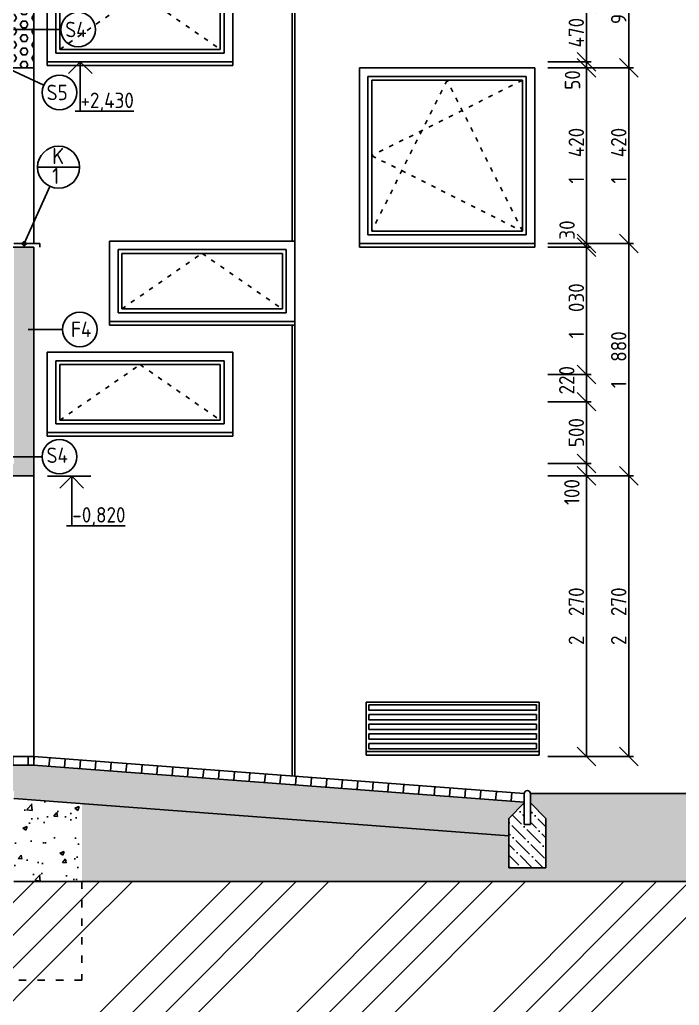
# Model space of a CAD drawing. Extents: x 3792242 to 5145247, y -1546315 to -1031918.
# Drawn here: x 3810869 to 3816207, y -1506963 to -1498990 of the extents above; entities that cross this region are included whole.
import ezdxf

# ---------------------------------------------------------------- set-up
doc = ezdxf.new("R2010")
doc.units = 0
doc.header["$MEASUREMENT"] = 0
doc.linetypes.add('ACAD_ISO03W100', pattern=[30, 12, -18])
doc.layers.get('0').update_dxf_attribs({"linetype": 'CONTINUOUS'})
doc.layers.get('Defpoints').update_dxf_attribs({"color": 61, "linetype": 'CONTINUOUS'})
for name, color, linetype in [('KÓTY', 4, 'CONTINUOUS'), ('MÚRY', 1, 'CONTINUOUS'), ('OKNÁ', 143, 'CONTINUOUS'), ('POZEMOK', 7, 'CONTINUOUS'), ('TENKÁ', 7, 'CONTINUOUS'), ('ŠRAFY', 82, 'CONTINUOUS')]:
    doc.layers.add(name, color=color, linetype=linetype)
doc.styles.add('STYLE1', font='isocp.shx')
doc.dimstyles.new('STANDARD-50', dxfattribs={"dimtxt": 125, "dimasz": 150, "dimexe": 10, "dimexo": 200, "dimgap": 20, "dimtad": 1, "dimdsep": 46, "dimlunit": 6, "dimtxsty": 'STYLE1', "dimblk1": 'OBLIQUE', "dimblk2": 'OBLIQUE', "dimsah": 1, "dimcen": 2.5, "dimse1": 1, "dimse2": 1, "dimadec": 0, "dimazin": 0, "dimtfac": 1, "dimtmove": 1, "dimatfit": 3, "dimldrblk": 'OBLIQUE', "dimfxl": 1, "dimtolj": 1, "dimtzin": 0, "dimarcsym": 0})
pattern_1 = [(45, (42813.2, 0), (-795.49513, 795.49513), []), (45, (43078.4, 0), (-795.49513, 795.49513), []), (45, (43343.5, 0), (-795.49513, 795.49513), []), (45, (43608.7, 0), (-795.49513, 795.49513), [])]
pattern_2 = [(50, (-12142579.75, 625210.72), (358.6300913, -31.3760675), [37.5, -412.5]), (355, (-12142579.75, 625210.72), (-69.375667, 376.096067), [30, -330]), (100.4514445, (-12142549.87, 625208.1), (289.254423, 344.7199955), [31.870096, -350.571056]), (46.1842, (-12142579.75, 625310.72), (533.620665, -82.75964), [56.25, -618.75]), (96.6356355, (-12142535.3, 625303.83), (467.330973, 487.0593), [47.805171, -525.85688]), (351.184164, (-12142579.75, 625310.7), (467.330973, 487.0593), [45, -495]), (21, (-12142529.75, 625285.72), (298.453526, -201.3094453), [37.5, -412.5]), (326, (-12142529.75, 625285.72), (121.657666, 362.5750225), [30, -330]), (71.4514447, (-12142504.9, 625268.95), (420.111188, 161.2655764), [31.870095, -350.571056]), (37.5, (-12142579.75, 625210.72), (6.0799277, 166.4469269), [0, -326, 0, -335, 0, -331.25]), (7.5, (-12142579.75, 625210.72), (131.5347687, 197.205856), [0, -191, 0, -318.5, 0, -126.25]), (327.5, (-12142691.25, 625210.72), (266.9112181, -11.2774359), [0, -125, 0, -390, 0, -517.5]), (317.5, (-12142741.25, 625210.72), (291.5930847, 50.052491), [0, -162.5, 0, -259, 0, -367.5])]

# ---------------------------------------------------------------- blocks, each defined once
blk = doc.blocks.new('_OBLIQUE')
at = {"color": 0, "linetype": 'ByBlock'}
blk.add_line((-0.5, -0.5), (0.5, 0.5), dxfattribs=at)
blk = doc.blocks.new('*D49355')
at = {"layer": 'Defpoints', "color": 0}
for p in [(3810982.7, -1498430.3), (3810982.7, -1499380.3), (3815799.2, -1499380.3)]:
    blk.add_point(p, dxfattribs=at)
at = {"layer": 'KÓTY', "color": 0, "lineweight": -2, "ltscale": 0.25}
blk.add_line((3815799.2, -1498430.3), (3815799.2, -1499380.3), dxfattribs=at)
at = {"layer": 'KÓTY', "color": 0, "linetype": 'ByBlock', "lineweight": -2, "xscale": 150, "yscale": 150, "zscale": 150}
for p, rotation in [((3815799.2, -1498430.3), 90), ((3815799.2, -1499380.3), 270)]:
    blk.add_blockref('_OBLIQUE', p, dxfattribs=dict(at, rotation=rotation))
at = {"layer": 'KÓTY', "color": 0, "insert": (3815716.7, -1498905.3), "char_height": 125, "attachment_point": 5, "rotation": 90, "style": 'STYLE1'}
blk.add_mtext('\\A1;950', dxfattribs=at)
blk = doc.blocks.new('*D49356')
at = {"layer": 'Defpoints', "color": 0}
for p in [(3810982.7, -1499380.3), (3810982.7, -1500800.3), (3815799.2, -1500800.3)]:
    blk.add_point(p, dxfattribs=at)
at = {"layer": 'KÓTY', "color": 0, "lineweight": -2, "ltscale": 0.25}
blk.add_line((3815799.2, -1499380.3), (3815799.2, -1500800.3), dxfattribs=at)
at = {"layer": 'KÓTY', "color": 0, "linetype": 'ByBlock', "lineweight": -2, "xscale": 150, "yscale": 150, "zscale": 150}
for p, rotation in [((3815799.2, -1499380.3), 90), ((3815799.2, -1500800.3), 270)]:
    blk.add_blockref('_OBLIQUE', p, dxfattribs=dict(at, rotation=rotation))
at = {"layer": 'KÓTY', "color": 0, "insert": (3815716.7, -1500090.3), "char_height": 125, "attachment_point": 5, "rotation": 90, "style": 'STYLE1'}
blk.add_mtext('\\A1;1ﾠ420', dxfattribs=at)
blk = doc.blocks.new('*D49357')
at = {"layer": 'Defpoints', "color": 0}
for p in [(3810982.7, -1500800.3), (3810982.7, -1502680.3), (3815799.2, -1502680.3)]:
    blk.add_point(p, dxfattribs=at)
at = {"layer": 'KÓTY', "color": 0, "lineweight": -2, "ltscale": 0.25}
blk.add_line((3815799.2, -1500800.3), (3815799.2, -1502680.3), dxfattribs=at)
at = {"layer": 'KÓTY', "color": 0, "linetype": 'ByBlock', "lineweight": -2, "xscale": 150, "yscale": 150, "zscale": 150}
for p, rotation in [((3815799.2, -1500800.3), 90), ((3815799.2, -1502680.3), 270)]:
    blk.add_blockref('_OBLIQUE', p, dxfattribs=dict(at, rotation=rotation))
at = {"layer": 'KÓTY', "color": 0, "insert": (3815716.7, -1501740.3), "char_height": 125, "attachment_point": 5, "rotation": 90, "style": 'STYLE1'}
blk.add_mtext('\\A1;1ﾠ880', dxfattribs=at)
blk = doc.blocks.new('*D49358')
at = {"layer": 'Defpoints', "color": 0}
for p in [(3810982.7, -1502680.3), (3810982.7, -1504950.3), (3815799.2, -1504950.3)]:
    blk.add_point(p, dxfattribs=at)
at = {"layer": 'KÓTY', "color": 0, "lineweight": -2, "ltscale": 0.25}
blk.add_line((3815799.2, -1502680.3), (3815799.2, -1504950.3), dxfattribs=at)
at = {"layer": 'KÓTY', "color": 0, "linetype": 'ByBlock', "lineweight": -2, "xscale": 150, "yscale": 150, "zscale": 150}
for p, rotation in [((3815799.2, -1502680.3), 90), ((3815799.2, -1504950.3), 270)]:
    blk.add_blockref('_OBLIQUE', p, dxfattribs=dict(at, rotation=rotation))
at = {"layer": 'KÓTY', "color": 0, "insert": (3815716.7, -1503815.3), "char_height": 125, "attachment_point": 5, "rotation": 90, "style": 'STYLE1'}
blk.add_mtext('\\A1;2ﾠ270', dxfattribs=at)
blk = doc.blocks.new('*D49372')
at = {"layer": 'Defpoints', "color": 0}
for p in [(3810782.7, -1498860.3), (3810782.7, -1499330.3), (3815456.2, -1499330.3)]:
    blk.add_point(p, dxfattribs=at)
at = {"layer": 'KÓTY', "color": 0, "lineweight": -2, "ltscale": 0.25}
blk.add_line((3815456.2, -1498860.3), (3815456.2, -1499330.3), dxfattribs=at)
at = {"layer": 'KÓTY', "color": 0, "linetype": 'ByBlock', "lineweight": -2, "xscale": 150, "yscale": 150, "zscale": 150}
for p, rotation in [((3815456.2, -1498860.3), 90), ((3815456.2, -1499330.3), 270)]:
    blk.add_blockref('_OBLIQUE', p, dxfattribs=dict(at, rotation=rotation))
at = {"layer": 'KÓTY', "color": 0, "insert": (3815373.7, -1499095.3), "char_height": 125, "attachment_point": 5, "rotation": 90, "style": 'STYLE1'}
blk.add_mtext('\\A1;470', dxfattribs=at)
blk = doc.blocks.new('*D49373')
at = {"layer": 'Defpoints', "color": 0}
for p in [(3810782.7, -1499330.3), (3810822.7, -1499380.3), (3815456.2, -1499380.3)]:
    blk.add_point(p, dxfattribs=at)
at = {"layer": 'KÓTY', "color": 0, "lineweight": -2, "ltscale": 0.25}
blk.add_line((3815456.2, -1499330.3), (3815456.2, -1499380.3), dxfattribs=at)
at = {"layer": 'KÓTY', "color": 0, "linetype": 'ByBlock', "lineweight": -2, "xscale": 150, "yscale": 150, "zscale": 150}
for p, rotation in [((3815456.2, -1499330.3), 90), ((3815456.2, -1499380.3), 270)]:
    blk.add_blockref('_OBLIQUE', p, dxfattribs=dict(at, rotation=rotation))
at = {"layer": 'KÓTY', "color": 0, "insert": (3815343.2, -1499478), "char_height": 125, "attachment_point": 5, "rotation": 90, "style": 'STYLE1'}
blk.add_mtext('\\A1;50', dxfattribs=at)
blk = doc.blocks.new('*D49374')
at = {"layer": 'Defpoints', "color": 0}
for p in [(3810822.7, -1499380.3), (3810752.7, -1500800.3), (3815456.2, -1500800.3)]:
    blk.add_point(p, dxfattribs=at)
at = {"layer": 'KÓTY', "color": 0, "lineweight": -2, "ltscale": 0.25}
blk.add_line((3815456.2, -1499380.3), (3815456.2, -1500800.3), dxfattribs=at)
at = {"layer": 'KÓTY', "color": 0, "linetype": 'ByBlock', "lineweight": -2, "xscale": 150, "yscale": 150, "zscale": 150}
for p, rotation in [((3815456.2, -1499380.3), 90), ((3815456.2, -1500800.3), 270)]:
    blk.add_blockref('_OBLIQUE', p, dxfattribs=dict(at, rotation=rotation))
at = {"layer": 'KÓTY', "color": 0, "insert": (3815373.7, -1500090.3), "char_height": 125, "attachment_point": 5, "rotation": 90, "style": 'STYLE1'}
blk.add_mtext('\\A1;1ﾠ420', dxfattribs=at)
blk = doc.blocks.new('*D49375')
at = {"layer": 'Defpoints', "color": 0}
for p in [(3810752.7, -1500800.3), (3810752.7, -1500830.3), (3815456.2, -1500830.3)]:
    blk.add_point(p, dxfattribs=at)
at = {"layer": 'KÓTY', "color": 0, "lineweight": -2, "ltscale": 0.25}
for p, q in [((3815456.2, -1500800.3), (3815456.2, -1500650.3)), ((3815456.2, -1500800.3), (3815456.2, -1500830.3)), ((3815456.2, -1500830.3), (3815456.2, -1500980.3))]:
    blk.add_line(p, q, dxfattribs=at)
at = {"layer": 'KÓTY', "color": 0, "linetype": 'ByBlock', "lineweight": -2, "xscale": 150, "yscale": 150, "zscale": 150}
for p, rotation in [((3815456.2, -1500800.3), 270), ((3815456.2, -1500830.3), 90)]:
    blk.add_blockref('_OBLIQUE', p, dxfattribs=dict(at, rotation=rotation))
at = {"layer": 'KÓTY', "color": 0, "insert": (3815298.7, -1500691.5), "char_height": 125, "attachment_point": 5, "rotation": 90, "style": 'STYLE1'}
blk.add_mtext('\\A1;30', dxfattribs=at)
blk = doc.blocks.new('*D49376')
at = {"layer": 'Defpoints', "color": 0}
for p in [(3810752.7, -1500830.3), (3810822.7, -1501860.3), (3815456.2, -1501860.3)]:
    blk.add_point(p, dxfattribs=at)
at = {"layer": 'KÓTY', "color": 0, "lineweight": -2, "ltscale": 0.25}
blk.add_line((3815456.2, -1500830.3), (3815456.2, -1501860.3), dxfattribs=at)
at = {"layer": 'KÓTY', "color": 0, "linetype": 'ByBlock', "lineweight": -2, "xscale": 150, "yscale": 150, "zscale": 150}
for p, rotation in [((3815456.2, -1500830.3), 90), ((3815456.2, -1501860.3), 270)]:
    blk.add_blockref('_OBLIQUE', p, dxfattribs=dict(at, rotation=rotation))
at = {"layer": 'KÓTY', "color": 0, "insert": (3815373.7, -1501345.3), "char_height": 125, "attachment_point": 5, "rotation": 90, "style": 'STYLE1'}
blk.add_mtext('\\A1;1ﾠ030', dxfattribs=at)
blk = doc.blocks.new('*D49377')
at = {"layer": 'Defpoints', "color": 0}
for p in [(3810822.7, -1501860.3), (3810782.7, -1502080.3), (3815456.2, -1502080.3)]:
    blk.add_point(p, dxfattribs=at)
at = {"layer": 'KÓTY', "color": 0, "lineweight": -2, "ltscale": 0.25}
blk.add_line((3815456.2, -1501860.3), (3815456.2, -1502080.3), dxfattribs=at)
at = {"layer": 'KÓTY', "color": 0, "linetype": 'ByBlock', "lineweight": -2, "xscale": 150, "yscale": 150, "zscale": 150}
for p, rotation in [((3815456.2, -1501860.3), 90), ((3815456.2, -1502080.3), 270)]:
    blk.add_blockref('_OBLIQUE', p, dxfattribs=dict(at, rotation=rotation))
at = {"layer": 'KÓTY', "color": 0, "insert": (3815296.2, -1501906.5), "char_height": 125, "attachment_point": 5, "rotation": 90, "style": 'STYLE1'}
blk.add_mtext('\\A1;220', dxfattribs=at)
blk = doc.blocks.new('*D49378')
at = {"layer": 'Defpoints', "color": 0}
for p in [(3810782.7, -1502080.3), (3810782.7, -1502580.3), (3815456.2, -1502580.3)]:
    blk.add_point(p, dxfattribs=at)
at = {"layer": 'KÓTY', "color": 0, "lineweight": -2, "ltscale": 0.25}
blk.add_line((3815456.2, -1502080.3), (3815456.2, -1502580.3), dxfattribs=at)
at = {"layer": 'KÓTY', "color": 0, "linetype": 'ByBlock', "lineweight": -2, "xscale": 150, "yscale": 150, "zscale": 150}
for p, rotation in [((3815456.2, -1502080.3), 90), ((3815456.2, -1502580.3), 270)]:
    blk.add_blockref('_OBLIQUE', p, dxfattribs=dict(at, rotation=rotation))
at = {"layer": 'KÓTY', "color": 0, "insert": (3815373.7, -1502330.3), "char_height": 125, "attachment_point": 5, "rotation": 90, "style": 'STYLE1'}
blk.add_mtext('\\A1;500', dxfattribs=at)
blk = doc.blocks.new('*D49379')
at = {"layer": 'Defpoints', "color": 0}
for p in [(3810782.7, -1502580.3), (3810782.7, -1502680.3), (3815456.2, -1502680.3)]:
    blk.add_point(p, dxfattribs=at)
at = {"layer": 'KÓTY', "color": 0, "lineweight": -2, "ltscale": 0.25}
blk.add_line((3815456.2, -1502580.3), (3815456.2, -1502680.3), dxfattribs=at)
at = {"layer": 'KÓTY', "color": 0, "linetype": 'ByBlock', "lineweight": -2, "xscale": 150, "yscale": 150, "zscale": 150}
for p, rotation in [((3815456.2, -1502580.3), 90), ((3815456.2, -1502680.3), 270)]:
    blk.add_blockref('_OBLIQUE', p, dxfattribs=dict(at, rotation=rotation))
at = {"layer": 'KÓTY', "color": 0, "insert": (3815337.7, -1502811), "char_height": 125, "attachment_point": 5, "rotation": 90, "style": 'STYLE1'}
blk.add_mtext('\\A1;100', dxfattribs=at)
blk = doc.blocks.new('*D49380')
at = {"layer": 'Defpoints', "color": 0}
for p in [(3810782.7, -1502680.3), (3810782.7, -1504950.3), (3815456.2, -1504950.3)]:
    blk.add_point(p, dxfattribs=at)
at = {"layer": 'KÓTY', "color": 0, "lineweight": -2, "ltscale": 0.25}
blk.add_line((3815456.2, -1502680.3), (3815456.2, -1504950.3), dxfattribs=at)
at = {"layer": 'KÓTY', "color": 0, "linetype": 'ByBlock', "lineweight": -2, "xscale": 150, "yscale": 150, "zscale": 150}
for p, rotation in [((3815456.2, -1502680.3), 90), ((3815456.2, -1504950.3), 270)]:
    blk.add_blockref('_OBLIQUE', p, dxfattribs=dict(at, rotation=rotation))
at = {"layer": 'KÓTY', "color": 0, "insert": (3815373.7, -1503815.3), "char_height": 125, "attachment_point": 5, "rotation": 90, "style": 'STYLE1'}
blk.add_mtext('\\A1;2ﾠ270', dxfattribs=at)

msp = doc.modelspace()

# ---------------------------------------------------------------- hatches: boundary and pattern name
at = {"layer": 'TENKÁ'}
h = msp.add_hatch(color=256, dxfattribs=at)
h.dxf.hatch_style = 1
h.paths.add_polyline_path([(3810905.193, -1500786.845, 2.41421356), (3810920.193, -1500801.845, 0.41421356)])
at = {"layer": 'ŠRAFY'}
h = msp.add_hatch(dxfattribs=at)
h.set_pattern_fill('HEX', color=256, scale=250)
h.set_pattern_definition([(0, (-605392.31, 16000), (0, 54.12658774), [31.25, -62.5]), (120, (-605392.31, 16000), (-46.875, -27.06329387), [31.25, -62.5]), (60, (-605361.06, 16000), (-46.875, 27.06329387), [31.25, -62.5])])
h.paths.add_polyline_path([(3810982.693, -1499380.27), (3810982.693, -1498460.27), (3810822.693, -1498460.27), (3810822.693, -1498860.27), (3810822.693, -1499380.27)])
h = msp.add_hatch(dxfattribs=at)
h.set_pattern_fill('HEX', color=256, scale=250)
h.set_pattern_definition([(0, (-602280.31, 10000), (0, 54.12658774), [31.25, -62.5]), (120, (-602280.31, 10000), (-46.875, -27.06329387), [31.25, -62.5]), (60, (-602249.06, 10000), (-46.875, 27.06329387), [31.25, -62.5])])
h.paths.add_polyline_path([(3806706.152, -1502330.27), (3810242.693, -1502330.27), (3810242.693, -1502680.27), (3810982.693, -1502680.27), (3810982.693, -1500830.27), (3810822.693, -1500830.27), (3810822.693, -1502580.27), (3810442.693, -1502580.27), (3810442.693, -1502080.27), (3806706.152, -1502080.27)])
h.paths.add_polyline_path([(3806705.495, -1502431.395), (3807211.843, -1502431.395), (3807211.843, -1502631.444), (3806705.495, -1502631.444)], flags=9)
h.paths.add_polyline_path([(3809401.193, -1502349.799), (3809401.193, -1502062.201), (3809651.193, -1502062.201), (3809651.193, -1502349.799)], flags=24)
h.paths.add_polyline_path([(3809730.193, -1502474.07), (3809730.193, -1502186.471), (3809980.193, -1502186.471), (3809980.193, -1502474.07)], flags=24)
at = {"layer": 'ŠRAFY', "ltscale": 0.25}
h = msp.add_hatch(dxfattribs=at)
h.set_pattern_fill('ANSI34', color=256, scale=1500)
h.set_pattern_definition(pattern_1)
h.paths.add_polyline_path([(3843812.693, -1506860.27), (3843812.693, -1506760.27), (3845012.693, -1506760.27), (3848402.693, -1506760.27), (3848402.693, -1505960.27), (3850427.693, -1505960.27), (3850427.693, -1506760.27), (3852627.693, -1506760.27), (3854353.693, -1506760.27), (3855292.693, -1506760.27), (3855292.693, -1506860.27), (3857092.693, -1506860.27), (3857092.693, -1506760.27), (3857092.693, -1505960.27), (3858312.693, -1504740.27), (3858549.193, -1504740.27), (3858549.193, -1508064.5), (3793829.193, -1508064.5), (3793829.193, -1505380.278), (3795307.693, -1505371.058), (3795307.693, -1505550.27), (3795607.693, -1505550.27), (3795607.693, -1505300.27), (3795682.693, -1505300.27), (3796342.693, -1505960.27), (3796342.693, -1506760.27), (3798763.693, -1506760.27), (3808758.193, -1506760.27), (3809872.693, -1506760.27), (3811372.693, -1506760.27), (3811372.693, -1505960.27), (3842012.693, -1505960.27), (3842012.693, -1506760.27), (3842012.693, -1506860.27)])
h = msp.add_hatch(dxfattribs=at)
h.set_pattern_fill('AR-SAND', color=256, scale=50)
h.set_pattern_definition([(37.5, (42813.19, 0), (-3.1496679, 96.3411885), [0, -76, 0, -85, 0, -81.25]), (7.5, (42813.19, 0), (88.4888353, 141.1073033), [0, -41, 0, -68.5, 0, -26.25]), (327.5, (42751.69, 0), (155.7070931, 0.2829527), [0, -25, 0, -90, 0, -117.5]), (317.5, (42751.69, 0), (150.3063302, 43.8837782), [0, -12.5, 0, -59, 0, -67.5])])
h.paths.add_polyline_path([(3810822.693, -1505230.27), (3807257.152, -1505230.27), (3807257.152, -1505020.27), (3810980.052, -1505020.27), (3814952.693, -1505320.47), (3814952.693, -1505325.27), (3814827.693, -1505450.27), (3814827.693, -1505591.822), (3811372.693, -1505330.739), (3810822.693, -1505289.177)])
h.paths.add_polyline_path([(3809061.193, -1505234.07), (3809061.193, -1504946.471), (3809311.193, -1504946.471), (3809311.193, -1505234.07)], flags=9)
h.paths.add_polyline_path([(3808958.693, -1505423.319), (3808958.693, -1505135.721), (3809208.693, -1505135.721), (3809208.693, -1505423.319)], flags=24)
h = msp.add_hatch(dxfattribs=at)
h.set_pattern_fill('ANSI31', color=256, scale=1000, angle=45)
h.set_pattern_definition([(90, (42813.19, 0), (-125, 8e-15), [])])
h.paths.add_polyline_path([(3810982.693, -1504950.27), (3810202.693, -1504950.27), (3810162.693, -1504950.27), (3809442.693, -1504950.27), (3807257.152, -1504950.27), (3807257.152, -1505020.27), (3810980.052, -1505020.27), (3810982.693, -1505020.47)])
h.paths.add_polyline_path([(3809061.193, -1505234.07), (3809061.193, -1504946.471), (3809311.193, -1504946.471), (3809311.193, -1505234.07)], flags=9)
h = msp.add_hatch(dxfattribs=at)
h.set_pattern_fill('ANSI31', color=256, scale=1000, angle=40)
h.set_pattern_definition([(85, (42813.19, 0), (-124.5243373, 10.894468), [])])
h.paths.add_polyline_path([(3814952.693, -1505250.27), (3813077.693, -1505108.583), (3813057.693, -1505107.071), (3810982.693, -1504950.27), (3810982.693, -1505020.47), (3814952.693, -1505320.47)])
h = msp.add_hatch(dxfattribs=at)
h.set_pattern_fill('AR-CONC', color=256, scale=50)
h.set_pattern_definition(pattern_2)
h.paths.add_polyline_path([(3810822.693, -1505960.27), (3811372.693, -1505960.27), (3811372.693, -1505330.739), (3810822.693, -1505289.177), (3810822.693, -1505430.27)])
h = msp.add_hatch(dxfattribs=at)
h.set_pattern_fill('AR-CONC', color=256, scale=50)
h.set_pattern_definition(pattern_2)
h.paths.add_polyline_path([(3838927.693, -1505600.27), (3837584.693, -1505600.27), (3837584.693, -1505850.27), (3837284.693, -1505850.27), (3837284.693, -1505450.27), (3837409.693, -1505325.27), (3837409.693, -1505250.27), (3815002.693, -1505250.27), (3815002.693, -1505325.27), (3815127.693, -1505450.27), (3815127.693, -1505850.27), (3814827.693, -1505850.27), (3814827.693, -1505591.822), (3811372.693, -1505330.739), (3811372.693, -1505960.27), (3842012.693, -1505960.27), (3842552.693, -1505960.27), (3842552.693, -1505550.27), (3842325.672, -1505550.27, -0.14365488), (3842316.713, -1505550.27), (3842277.693, -1505550.27), (3842277.693, -1505850.27), (3841977.693, -1505850.27), (3841977.693, -1505450.27), (3842102.693, -1505325.27), (3842102.693, -1505250.27), (3839102.693, -1505250.27), (3839102.693, -1505325.27), (3839227.693, -1505450.27), (3839227.693, -1505850.27), (3838927.693, -1505850.27)])
h = msp.add_hatch(dxfattribs=at)
h.set_pattern_fill('ANSI36', color=256, scale=500, angle=90)
h.set_pattern_definition([(135, (-12127853.675, 623247.38), (-121.53397802, 33.14563037), [156.25, -31.25, 0, -31.25])])
h.paths.add_polyline_path([(3815127.693, -1505450.27), (3815002.693, -1505325.27), (3815002.693, -1505500.27), (3814952.693, -1505500.27), (3814952.693, -1505325.27), (3814827.693, -1505450.27), (3814827.693, -1505850.27), (3815127.693, -1505850.27)])
h = msp.add_hatch(dxfattribs=at)
h.set_pattern_fill('ANSI34', color=256, scale=1500)
h.set_pattern_definition(pattern_1)
h.paths.add_polyline_path([(3811372.693, -1506760.27), (3811372.693, -1505960.27), (3810822.693, -1505960.27), (3810422.693, -1505960.27), (3809872.693, -1505960.27), (3809872.693, -1506760.27)])

# ---------------------------------------------------------------- linework, layer by layer
at = {"color": 253}
for q in [(3810822.693, -1505960.27), (3842012.693, -1505960.27)]:
    msp.add_line((3811372.693, -1505960.27), q, dxfattribs=at)
at = {"layer": 'KÓTY', "ltscale": 0.25}
for p, q in [((3811512.693, -1499330.27), (3811162.693, -1499330.27)), ((3815494.193, -1499330.27), (3815144.193, -1499330.27)), ((3815494.193, -1499380.27), (3815144.193, -1499380.27)), ((3815837.193, -1499380.27), (3815487.193, -1499380.27)), ((3815494.193, -1500800.27), (3815144.193, -1500800.27)), ((3815494.193, -1500830.27), (3815144.193, -1500830.27)), ((3815837.193, -1500800.27), (3815487.193, -1500800.27)), ((3815494.193, -1501860.27), (3815144.193, -1501860.27)), ((3815494.193, -1502080.27), (3815144.193, -1502080.27)), ((3815494.193, -1502580.27), (3815144.193, -1502580.27)), ((3811443.693, -1502683), (3811093.693, -1502683)), ((3815494.193, -1502680.27), (3815144.193, -1502680.27)), ((3815837.193, -1502680.27), (3815487.193, -1502680.27)), ((3815494.193, -1504950.27), (3815144.193, -1504950.27)), ((3815837.193, -1504950.27), (3815487.193, -1504950.27))]:
    msp.add_line(p, q, dxfattribs=at)
at = {"layer": 'MÚRY'}
for p, q in [((3810982.693, -1498460.27), (3810982.693, -1499380.27)), ((3810442.693, -1499380.27), (3810982.693, -1499380.27)), ((3810442.693, -1500830.27), (3810982.693, -1500830.27)), ((3810982.693, -1500830.27), (3810982.693, -1502680.27)), ((3810982.693, -1502680.27), (3810242.693, -1502680.27)), ((3796982.693, -1504950.27), (3810982.693, -1504950.27)), ((3810982.693, -1504950.27), (3814952.693, -1505250.27)), ((3815002.693, -1505250.27), (3837409.693, -1505250.27))]:
    msp.add_line(p, q, dxfattribs=at)
msp.add_arc((3814977.693, -1505250.27), 25, 0, 180, dxfattribs=at)
at = {"layer": 'OKNÁ', "linetype": 'ACAD_ISO03W100', "ltscale": 3}
for p, q in [((3811192.693, -1499230.27), (3811842.693, -1498780.27)), ((3811842.693, -1498780.27), (3812492.693, -1499230.27)), ((3814937.693, -1499480.27), (3813717.693, -1500090.27)), ((3814327.693, -1499480.27), (3813717.693, -1500700.27)), ((3814937.693, -1500700.27), (3814327.693, -1499480.27)), ((3813717.693, -1500090.27), (3814937.693, -1500700.27)), ((3811695.193, -1501330.27), (3812345.193, -1500880.27)), ((3812345.193, -1500880.27), (3812995.193, -1501330.27)), ((3811192.693, -1502230.27), (3811842.693, -1501780.27)), ((3811842.693, -1501780.27), (3812492.693, -1502230.27))]:
    msp.add_line(p, q, dxfattribs=at)
at = {"layer": 'OKNÁ', "ltscale": 0.25}
for p, q in [((3811192.693, -1498780.27), (3811192.693, -1499230.27)), ((3812492.693, -1498780.27), (3812492.693, -1499230.27)), ((3811202.089, -1499069.676), (3810820.193, -1499069.676)), ((3812492.693, -1499230.27), (3811192.693, -1499230.27)), ((3812995.193, -1500880.27), (3811695.193, -1500880.27)), ((3811695.193, -1500880.27), (3811695.193, -1501330.27)), ((3812995.193, -1500880.27), (3812995.193, -1501330.27)), ((3812995.193, -1501330.27), (3811695.193, -1501330.27)), ((3810938.193, -1501495.379), (3811215.554, -1501495.379)), ((3811192.693, -1501780.27), (3811192.693, -1502230.27)), ((3812492.693, -1501780.27), (3811192.693, -1501780.27)), ((3812492.693, -1501780.27), (3812492.693, -1502230.27)), ((3812492.693, -1502230.27), (3811192.693, -1502230.27)), ((3811051.193, -1502524.951), (3810805.193, -1502524.951))]:
    msp.add_line(p, q, dxfattribs=at)
at = {"layer": 'OKNÁ'}
for p, q in [((3813717.693, -1499480.27), (3814937.693, -1499480.27)), ((3813717.693, -1499480.27), (3813717.693, -1500700.27)), ((3814937.693, -1499480.27), (3814937.693, -1500700.27)), ((3814937.693, -1500700.27), (3813717.693, -1500700.27))]:
    msp.add_line(p, q, dxfattribs=at)
at = {"layer": 'OKNÁ', "ltscale": 0.25}
for centre in [(3811342.089, -1499069.676), (3811191.193, -1499578.946), (3811355.554, -1501495.379), (3811191.193, -1502524.951)]:
    msp.add_circle(centre, 140, dxfattribs=at)
at = {"layer": 'POZEMOK', "color": 8}
for points in [[(3815050.693, -1504533.02), (3813694.693, -1504533.02), (3813694.693, -1504575.52), (3815050.693, -1504575.52)], [(3815050.693, -1504611.02), (3813694.693, -1504611.02), (3813694.693, -1504653.52), (3815050.693, -1504653.52)], [(3815050.693, -1504689.02), (3813694.693, -1504689.02), (3813694.693, -1504731.52), (3815050.693, -1504731.52)], [(3815050.693, -1504767.02), (3813694.693, -1504767.02), (3813694.693, -1504809.52), (3815050.693, -1504809.52)], [(3815050.693, -1504845.02), (3813694.693, -1504845.02), (3813694.693, -1504887.52), (3815050.693, -1504887.52)]]:
    msp.add_lwpolyline(points, close=True, dxfattribs=at)
at = {"layer": 'TENKÁ', "color": 8, "ltscale": 0.25}
for p, q in [((3813075.193, -1498460.27), (3813075.193, -1500780.27)), ((3813095.193, -1498460.27), (3813095.193, -1500780.27)), ((3813075.193, -1501460.27), (3813075.193, -1505107.827)), ((3813095.193, -1501460.27), (3813095.193, -1505109.338))]:
    msp.add_line(p, q, dxfattribs=at)
at = {"layer": 'TENKÁ', "ltscale": 0.25}
for p, q in [((3811092.693, -1498680.27), (3811092.693, -1499360.27)), ((3812592.693, -1498680.27), (3812592.693, -1499360.27)), ((3811162.693, -1498750.27), (3811162.693, -1499260.27)), ((3812522.693, -1498750.27), (3812522.693, -1499260.27)), ((3811092.693, -1499330.27), (3812592.693, -1499330.27)), ((3812522.693, -1499260.27), (3811162.693, -1499260.27)), ((3812592.693, -1499360.27), (3811092.693, -1499360.27)), ((3811353.268, -1500183.367), (3811013.268, -1500183.367)), ((3810982.693, -1500530.27), (3810982.693, -1500800.27)), ((3811595.193, -1500780.27), (3811595.193, -1501460.27)), ((3811595.193, -1500780.27), (3813095.193, -1500780.27)), ((3813025.193, -1500850.27), (3811665.193, -1500850.27)), ((3811665.193, -1500850.27), (3811665.193, -1501360.27)), ((3813025.193, -1500850.27), (3813025.193, -1501360.27)), ((3813095.193, -1500780.27), (3813095.193, -1501460.27)), ((3813025.193, -1501360.27), (3811665.193, -1501360.27)), ((3811595.193, -1501430.27), (3813095.193, -1501430.27)), ((3813095.193, -1501460.27), (3811595.193, -1501460.27)), ((3811092.693, -1501680.27), (3811092.693, -1502360.27)), ((3811092.693, -1501680.27), (3812592.693, -1501680.27)), ((3812592.693, -1501680.27), (3812592.693, -1502360.27)), ((3811162.693, -1501750.27), (3811162.693, -1502260.27)), ((3812522.693, -1501750.27), (3811162.693, -1501750.27)), ((3812522.693, -1501750.27), (3812522.693, -1502260.27)), ((3812522.693, -1502260.27), (3811162.693, -1502260.27)), ((3811092.693, -1502330.27), (3812592.693, -1502330.27)), ((3812592.693, -1502360.27), (3811092.693, -1502360.27)), ((3813672.693, -1504940.27), (3815072.693, -1504940.27)), ((3814952.693, -1505250.27), (3814952.693, -1505500.27)), ((3815002.693, -1505250.27), (3815002.693, -1505500.27)), ((3814827.693, -1505450.27), (3814952.693, -1505325.27)), ((3815127.693, -1505450.27), (3815002.693, -1505325.27)), ((3814827.693, -1505850.27), (3814827.693, -1505450.27)), ((3815127.693, -1505850.27), (3815127.693, -1505450.27)), ((3815002.693, -1505500.27), (3814952.693, -1505500.27)), ((3814827.693, -1505850.27), (3815127.693, -1505850.27))]:
    msp.add_line(p, q, dxfattribs=at)
at = {"layer": 'TENKÁ', "linetype": 'ByBlock', "ltscale": 0.25}
for p, q in [((3811358.749, -1499330.27), (3811263.29, -1499425.73)), ((3811358.749, -1499330.27), (3811454.209, -1499425.73)), ((3811358.749, -1499730.27), (3811358.749, -1499330.27)), ((3811791.554, -1499730.27), (3811317.656, -1499730.27)), ((3811289.749, -1502683), (3811194.29, -1502778.46)), ((3811289.749, -1502683), (3811385.209, -1502778.46)), ((3811289.749, -1503083), (3811289.749, -1502683)), ((3811722.554, -1503083), (3811248.656, -1503083))]:
    msp.add_line(p, q, dxfattribs=at)
at = {"layer": 'TENKÁ'}
for p, q in [((3810710.664, -1499356.499), (3811064.145, -1499520.133)), ((3810982.693, -1499380.27), (3810982.693, -1500800.27)), ((3813617.693, -1499380.27), (3815037.693, -1499380.27)), ((3813617.693, -1499380.27), (3813617.693, -1500830.27)), ((3815037.693, -1499380.27), (3815037.693, -1500830.27)), ((3813687.693, -1499450.27), (3814967.693, -1499450.27)), ((3813687.693, -1499450.27), (3813687.693, -1500730.27)), ((3814967.693, -1499450.27), (3814967.693, -1500730.27)), ((3810906.484, -1500800.27), (3811113.678, -1500338.47)), ((3814967.693, -1500730.27), (3813687.693, -1500730.27)), ((3810822.693, -1500800.27), (3811032.693, -1500800.27)), ((3811032.693, -1500800.27), (3811032.693, -1500830.27)), ((3815037.693, -1500800.27), (3813617.693, -1500800.27)), ((3815037.693, -1500830.27), (3813617.693, -1500830.27)), ((3810982.693, -1502680.27), (3810982.693, -1504950.27)), ((3813672.693, -1504510.27), (3815072.693, -1504510.27)), ((3813672.693, -1504910.27), (3815072.693, -1504910.27)), ((3810982.693, -1504950.27), (3810982.693, -1505020.27)), ((3796982.693, -1505020.27), (3810980.052, -1505020.27)), ((3810980.052, -1505020.27), (3814952.693, -1505320.47)), ((3810822.693, -1505289.177), (3814827.693, -1505591.822))]:
    msp.add_line(p, q, dxfattribs=at)
at = {"layer": 'TENKÁ', "ltscale": 5}
for p, q in [((3813672.693, -1504510.27), (3813672.693, -1504940.27)), ((3815072.693, -1504510.27), (3815072.693, -1504940.27))]:
    msp.add_line(p, q, dxfattribs=at)
at = {"layer": 'TENKÁ', "linetype": 'ACAD_ISO03W100', "ltscale": 5}
for p, q in [((3811372.693, -1505960.27), (3811372.693, -1506760.27)), ((3811372.693, -1506760.27), (3796342.693, -1506760.27))]:
    msp.add_line(p, q, dxfattribs=at)
at = {"layer": 'TENKÁ', "ltscale": 0.25}
msp.add_circle((3811183.268, -1500183.367), 170, dxfattribs=at)
at = {"layer": 'TENKÁ'}
msp.add_circle((3810905.193, -1500801.845), 15, dxfattribs=at)

# ---------------------------------------------------------------- texts
at = {"layer": 'TENKÁ', "ltscale": 0.25, "style": 'STYLE1'}
for s, p in [('S4', (3811237.785, -1499131.854)), ('S5', (3811086.888, -1499641.124)), ('+2,430', (3811361.185, -1499704.944)), ('F4', (3811284.25, -1501557.556)), ('S4', (3811086.252, -1502575.713)), ('-0,820', (3811295.232, -1503057.979))]:
    msp.add_text(s, height=125, dxfattribs=at).set_placement(p)
at = {"layer": 'TENKÁ', "style": 'STYLE1'}
for s, p in [('K', (3811131.738, -1500157.867)), ('1', (3811130.738, -1500318.503))]:
    msp.add_text(s, height=130, dxfattribs=at).set_placement(p)

# ---------------------------------------------------------------- dimensions: what is measured, and where the dimension line sits
at = {"layer": 'KÓTY', "ltscale": 0.25}
for base, p1, p2, picture, middle in [((3815799.193, -1499380.27), (3810982.693, -1498430.27), (3810982.693, -1499380.27), '*D49355', (3815716.693, -1498905.27)), ((3815456.193, -1499330.27), (3810782.693, -1498860.27), (3810782.693, -1499330.27), '*D49372', (3815373.693, -1499095.27)), ((3815456.193, -1500800.27), (3810822.693, -1499380.27), (3810752.693, -1500800.27), '*D49374', (3815373.65, -1500090.27)), ((3815799.193, -1500800.27), (3810982.693, -1499380.27), (3810982.693, -1500800.27), '*D49356', (3815716.65, -1500090.27)), ((3815456.193, -1501860.27), (3810752.693, -1500830.27), (3810822.693, -1501860.27), '*D49376', (3815373.65, -1501345.27)), ((3815799.193, -1502680.27), (3810982.693, -1500800.27), (3810982.693, -1502680.27), '*D49357', (3815716.65, -1501740.27)), ((3815456.193, -1502580.27), (3810782.693, -1502080.27), (3810782.693, -1502580.27), '*D49378', (3815373.693, -1502330.27)), ((3815456.193, -1504950.27), (3810782.693, -1502680.27), (3810782.693, -1504950.27), '*D49380', (3815373.65, -1503815.27)), ((3815799.193, -1504950.27), (3810982.693, -1502680.27), (3810982.693, -1504950.27), '*D49358', (3815716.65, -1503815.27))]:
    dim = msp.add_linear_dim(base=base, p1=p1, p2=p2, angle=90, dimstyle='STANDARD-50', override={"dimtxsty": 'STYLE1', "dimldrblk": 'OBLIQUE'}, dxfattribs=at)
    dim.commit()
    dim.dimension.update_dxf_attribs({"geometry": picture, "text_midpoint": middle})
for base, p1, p2, picture, middle in [((3815456.193, -1499380.27), (3810782.693, -1499330.27), (3810822.693, -1499380.27), '*D49373', (3815425.693, -1499478)), ((3815456.193, -1500830.27), (3810752.693, -1500800.27), (3810752.693, -1500830.27), '*D49375', (3815381.193, -1500691.5)), ((3815456.193, -1502080.27), (3810822.693, -1501860.27), (3810782.693, -1502080.27), '*D49377', (3815378.693, -1501906.5)), ((3815456.193, -1502680.27), (3810782.693, -1502580.27), (3810782.693, -1502680.27), '*D49379', (3815420.193, -1502811))]:
    dim = msp.add_linear_dim(base=base, p1=p1, p2=p2, angle=90, dimstyle='STANDARD-50', override={"dimtxsty": 'STYLE1', "dimldrblk": 'OBLIQUE'}, dxfattribs=at)
    dim.commit()
    dim.dimension.update_dxf_attribs({"geometry": picture, "text_midpoint": middle, "dimtype": 160})

doc.saveas('drawing.dxf')
